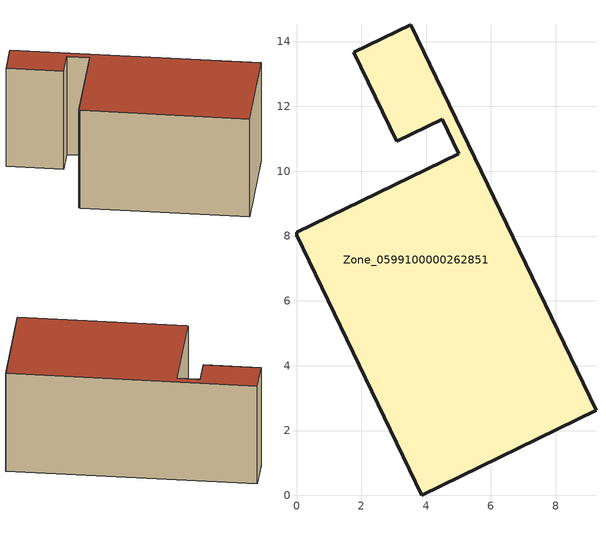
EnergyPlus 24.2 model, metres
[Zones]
Zone_0599100000262851
 floor ground (C_G): 0,8.12 5.01,10.53 4.49,11.6 3.1,10.93 1.77,13.67 3.52,14.52 9.24,2.62 3.86,0 0.01,8.02 z0
 wall outside (C_F): 0.01,8.02 3.86,0 9.24,2.62 3.52,14.52 1.77,13.67 3.1,10.93 4.49,11.6 5.01,10.53 0,8.12 0.01,8.02 z0:5.88
 roof outside (C_R): 5.01,10.53 0,8.12 0.01,8.02 3.86,0 9.24,2.62 3.52,14.52 1.77,13.67 3.1,10.93 4.49,11.6 z5.88
[BUILDING]
Pand.0599100000262851: North Axis=0; Terrain=City; Loads Convergence Tolerance Value=0.04; Temperature Convergence Tolerance Value=0.4; Solar Distribution=FullExterior; Maximum Number of Warmup Days=25; Minimum Number of Warmup Days=1
[Site:Location]
Rotterdam.The.Hague.AP_ZH_NLD Design_Conditions: Latitude=51.96; Longitude=4.45; Time Zone=1; Elevation=-4.5
[SITE:GROUNDTEMPERATURE:BUILDINGSURFACE]
18, 18, 18, 18, 18, 18, 18, 18, 18, 18, 18, 18
[MATERIAL] Thermal Absorptance=0.9; Solar Absorptance=0.7; Visible Absorptance=0.7
Name | Roughness | Thickness | Conductivity | Density | Specific Heat
G.TI.1965-1974 | MediumSmooth | 0.15 | 0.882353 | 540 | 1210
F.TI.1965-1974 | Rough | 0.3 | 0.697674 | 1920 | 840
R.TI.1965-1974 | MediumRough | 0.2 | 0.232558 | 1500 | 1000
[CONSTRUCTION]
C_G: G.TI.1965-1974
C_F: F.TI.1965-1974
C_R: R.TI.1965-1974
[ZONE]
Zone_0599100000262851: Type=1; Multiplier=1; Ceiling Height=Autocalculate; Volume=Autocalculate; Floor Area=autocalculate; Part of Total Floor Area=Yes
[ZONEINFILTRATION:DESIGNFLOWRATE]
Infil_Zone_0599100000262851: Zone or ZoneList or Space or SpaceList=Zone_0599100000262851; Schedule=AlwaysOn; Design Flow Rate Calculation Method=Flow/Area; Flow Rate per Floor Area=0.003; Constant Term Coefficient=1; Temperature Term Coefficient=0; Velocity Term Coefficient=0; Velocity Squared Term Coefficient=0
[HVACTEMPLATE:ZONE:IDEALLOADSAIRSYSTEM]
Zone_0599100000262851: Maximum Heating Supply Air Temperature=50; Minimum Cooling Supply Air Temperature=13; Maximum Heating Supply Air Humidity Ratio=0.0156; Minimum Cooling Supply Air Humidity Ratio=0.0077; Heating Limit=NoLimit; Cooling Limit=NoLimit; Dehumidification Control Type=ConstantSensibleHeatRatio; Cooling Sensible Heat Ratio=0.7; Dehumidification Setpoint=60; Humidification Control Type=None; Humidification Setpoint=30; Outdoor Air Method=None; Outdoor Air Flow Rate per Person=0.00944; Outdoor Air Flow Rate per Zone Floor Area=0; Outdoor Air Flow Rate per Zone=0; Demand Controlled Ventilation Type=None; Outdoor Air Economizer Type=NoEconomizer; Heat Recovery Type=None; Sensible Heat Recovery Effectiveness=0.7; Latent Heat Recovery Effectiveness=0.65
[ZONECONTROL:THERMOSTAT]
ThermostatControl_Zone_0599100000262851: Zone or ZoneList=Zone_0599100000262851; Control Type Schedule=DualSetpointControlType; Control 1=Thermostat_Zone_0599100000262851; Temperature Difference Between Cutout And Setpoint=0
[THERMOSTATSETPOINT:DUALSETPOINT]
Thermostat_Zone_0599100000262851: Heating Setpoint Temperature Schedule=HeatingSetpoint_Zone_0599100000262851; Cooling Setpoint Temperature Schedule=CoolingSetpoint_Zone_0599100000262851
[SCHEDULE:COMPACT]
HeatingSetpoint_Zone_0599100000262851: Through: 12/31, For: AllDays, Until: 24:00, 21
CoolingSetpoint_Zone_0599100000262851: Through: 12/31, For: AllDays, Until: 24:00, 24
DualSetpointControlType: Through: 12/31, For: AllDays, Until: 24:00, 4
AlwaysOn: Through: 12/31, For: AllDays, Until: 24:00, 1
